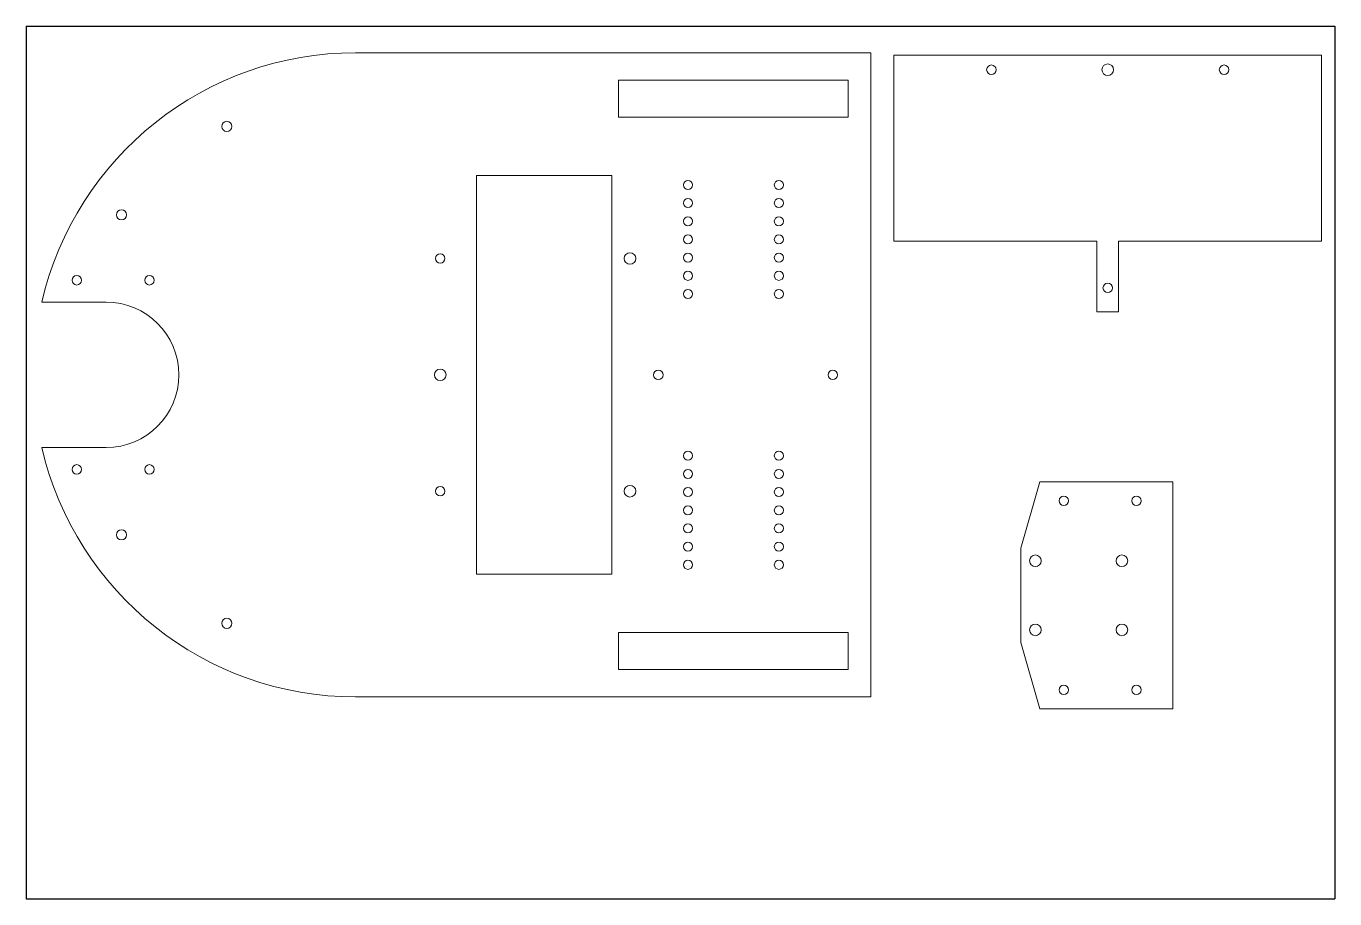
# Model space of a CAD drawing. Header units: inches. Extents: x -7.7 to 10.3, y -7.2 to 4.8.
import ezdxf

# ---------------------------------------------------------------- set-up
doc = ezdxf.new("R2010")
doc.units = ezdxf.units.IN
doc.header["$MEASUREMENT"] = 0

msp = doc.modelspace()

# ---------------------------------------------------------------- linework, layer by layer
at = {"color": 7, "linetype": 'Continuous'}
for p, q in [((-7.68, 4.795), (10.32, 4.795)), ((-7.68, 4.795), (-7.68, -7.205)), ((10.32, 4.795), (10.32, -7.205)), ((-7.68, -7.205), (10.32, -7.205))]:
    msp.add_line(p, q, dxfattribs=at)
at = {"color": 7, "linetype": 'Continuous', "lineweight": 15}
for p, q in [((3.937, 4.429), (-3.15, 4.429)), ((3.937, -4.429), (3.937, 4.429)), ((10.136, 4.396), (4.256, 4.396)), ((4.256, 4.396), (4.256, 1.836)), ((10.136, 1.836), (10.136, 4.396)), ((3.628, 4.052), (0.468, 4.052)), ((0.468, 4.052), (0.468, 3.542)), ((3.628, 3.542), (3.628, 4.052)), ((0.468, 3.542), (3.628, 3.542)), ((0.375, 2.74), (-1.485, 2.74)), ((-1.485, 2.74), (-1.485, -2.74)), ((0.375, -2.74), (0.375, 2.74)), ((4.256, 1.836), (7.046, 1.836)), ((7.046, 1.836), (7.046, 0.866)), ((7.346, 1.836), (10.136, 1.836)), ((7.346, 0.866), (7.346, 1.836)), ((-6.579, 1), (-7.464, 1)), ((7.046, 0.866), (7.346, 0.866)), ((-7.464, -1), (-6.579, -1)), ((6.001, -2.382), (6.262, -1.472)), ((8.091, -1.472), (6.262, -1.472)), ((8.091, -4.592), (8.091, -1.472)), ((6.001, -3.682), (6.001, -2.382)), ((-1.485, -2.74), (0.375, -2.74)), ((3.628, -3.542), (0.468, -3.542)), ((0.468, -3.542), (0.468, -4.052)), ((3.628, -4.052), (3.628, -3.542)), ((6.262, -4.592), (6.001, -3.682)), ((0.468, -4.052), (3.628, -4.052)), ((-3.15, -4.429), (3.937, -4.429)), ((6.262, -4.592), (8.091, -4.592))]:
    msp.add_line(p, q, dxfattribs=at)
for centre, radius in [((5.596, 4.196), 0.065), ((7.196, 4.196), 0.08), ((8.796, 4.196), 0.065), ((-4.92, 3.417), 0.07), ((1.423, 2.612), 0.0625), ((2.673, 2.612), 0.0625), ((1.423, 2.362), 0.0625), ((2.673, 2.362), 0.0625), ((-6.37, 2.2), 0.07), ((1.423, 2.112), 0.0625), ((2.673, 2.112), 0.0625), ((1.423, 1.862), 0.0625), ((2.673, 1.862), 0.0625), ((-1.985, 1.6), 0.065), ((0.625, 1.6), 0.08), ((1.423, 1.612), 0.0625), ((2.673, 1.612), 0.0625), ((-6.984, 1.3), 0.065), ((-5.984, 1.3), 0.065), ((1.423, 1.362), 0.0625), ((2.673, 1.362), 0.0625), ((7.196, 1.196), 0.065), ((1.423, 1.112), 0.0625), ((2.673, 1.112), 0.0625), ((-1.985, 0), 0.08), ((1.015, 0), 0.065), ((3.415, 0), 0.065), ((1.423, -1.112), 0.0625), ((2.673, -1.112), 0.0625), ((-6.984, -1.3), 0.065), ((-5.984, -1.3), 0.065), ((1.423, -1.362), 0.0625), ((2.673, -1.362), 0.0625), ((-1.985, -1.6), 0.065), ((0.625, -1.6), 0.08), ((1.423, -1.612), 0.0625), ((2.673, -1.612), 0.0625), ((1.423, -1.862), 0.0625), ((2.673, -1.862), 0.0625), ((6.591, -1.732), 0.065), ((7.591, -1.732), 0.065), ((-6.37, -2.2), 0.07), ((1.423, -2.112), 0.0625), ((2.673, -2.112), 0.0625), ((1.423, -2.362), 0.0625), ((2.673, -2.362), 0.0625), ((6.201, -2.557), 0.08), ((7.391, -2.557), 0.08), ((1.423, -2.612), 0.0625), ((2.673, -2.612), 0.0625), ((-4.92, -3.417), 0.07), ((6.201, -3.507), 0.08), ((7.391, -3.507), 0.08), ((6.591, -4.332), 0.065), ((7.591, -4.332), 0.065)]:
    msp.add_circle(centre, radius, dxfattribs=at)
for centre, radius, start, end in [((-3.15, 0), 4.429, 90, 166.9514), ((-6.579, 0), 1, 270, 90), ((-3.15, 0), 4.429, 193.0486, 270)]:
    msp.add_arc(centre, radius, start, end, dxfattribs=at)

doc.saveas('drawing.dxf')
